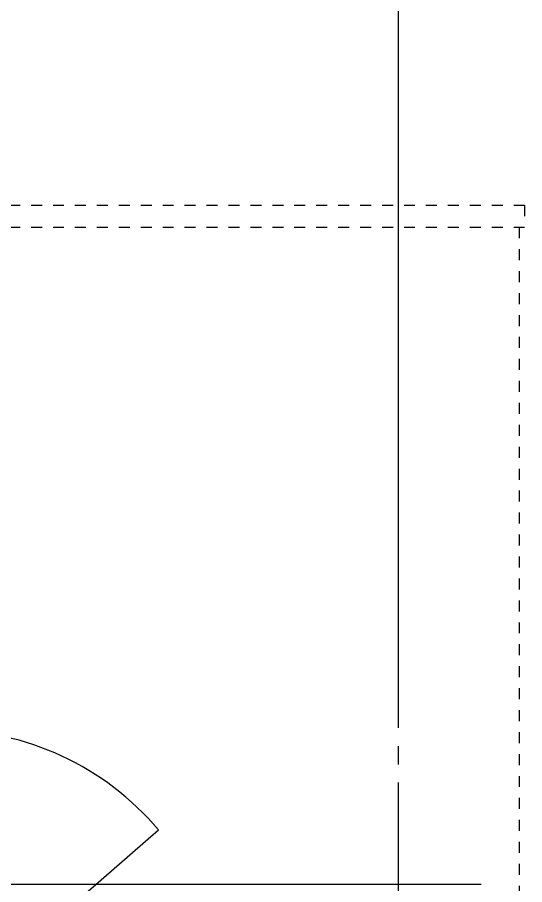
# Model space of a CAD drawing. Header units: millimetres. Extents: x -32710 to 654186, y -254124 to 420220.
# Drawn here: x 289062 to 291375, y 404450 to 408401 of the extents above; entities that cross this region are included whole.
import ezdxf
from ezdxf.xclip import XClip

# ---------------------------------------------------------------- set-up
doc = ezdxf.new("R2010")
doc.units = ezdxf.units.MM
doc.header["$LTSCALE"] = 1000
doc.linetypes.add('TPH12-SEC-@E$0$CENTERK5', pattern=[6.916, 6.667, -0.083, 0.083, -0.083])
doc.linetypes.add('TPH12-SEC-@E$0$DOTK1', pattern=[0.1, 0.05, -0.05])
for name, color, linetype in [('TPH12-SEC-@E$0$H-SIN', 252, 'TPH12-SEC-@E$0$CENTERK5'), ('TPH12-SEC-@E$0$SUGATA3', 252, 'Continuous'), ('TPH12-SEC-@E$0$SUGATAD', 252, 'TPH12-SEC-@E$0$DOTK1'), ('YFM1P-長$0$M-FOUN', 252, 'Continuous'), ('YFM1P-長$0$TYPE14X10', 7, 'Continuous')]:
    doc.layers.add(name, color=color, linetype=linetype)

# ---------------------------------------------------------------- blocks, each defined once
blk = doc.blocks.new('TPH12-SEC-@E')
at = {"layer": 'TPH12-SEC-@E$0$H-SIN'}
blk.add_line((290800, 377500), (290800, 414000), dxfattribs=at)
at = {"layer": 'TPH12-SEC-@E$0$SUGATA3'}
blk.add_line((291176, 404450), (281950, 404450), dxfattribs=at)
at = {"layer": 'TPH12-SEC-@E$0$SUGATAD'}
for p, q in [((273325, 407545), (291375, 407545)), ((291375, 407545), (291375, 407445)), ((273325, 407445), (291375, 407445)), ((291350, 407445), (291350, 402995))]:
    blk.add_line(p, q, dxfattribs=at)
blk = doc.blocks.new('YFM1P-長$0$A$C8d85a92e')
at = {"layer": 'YFM1P-長$0$TYPE14X10', "color": 22}
blk.add_line((10909, 1532.3), (11830.4, 2333.2), dxfattribs=at)
blk.add_arc((10850, 1505.6), 1283, 40.171, 90, dxfattribs=at)
blk = doc.blocks.new('YFM1P-長')
at = {"layer": 'YFM1P-長$0$M-FOUN'}
blk.add_blockref('YFM1P-長$0$A$C8d85a92e', (277875, 402366.5), dxfattribs=at)

msp = doc.modelspace()

# ---------------------------------------------------------------- block references
msp.add_blockref('TPH12-SEC-@E', (0, 0))
ref = msp.add_blockref('YFM1P-長', (0, 0))
XClip(ref).set_block_clipping_path([(188201.2783815574, 355635.7797075855), (305020.60558715, 413217.0386999981)])

doc.saveas('drawing.dxf')
